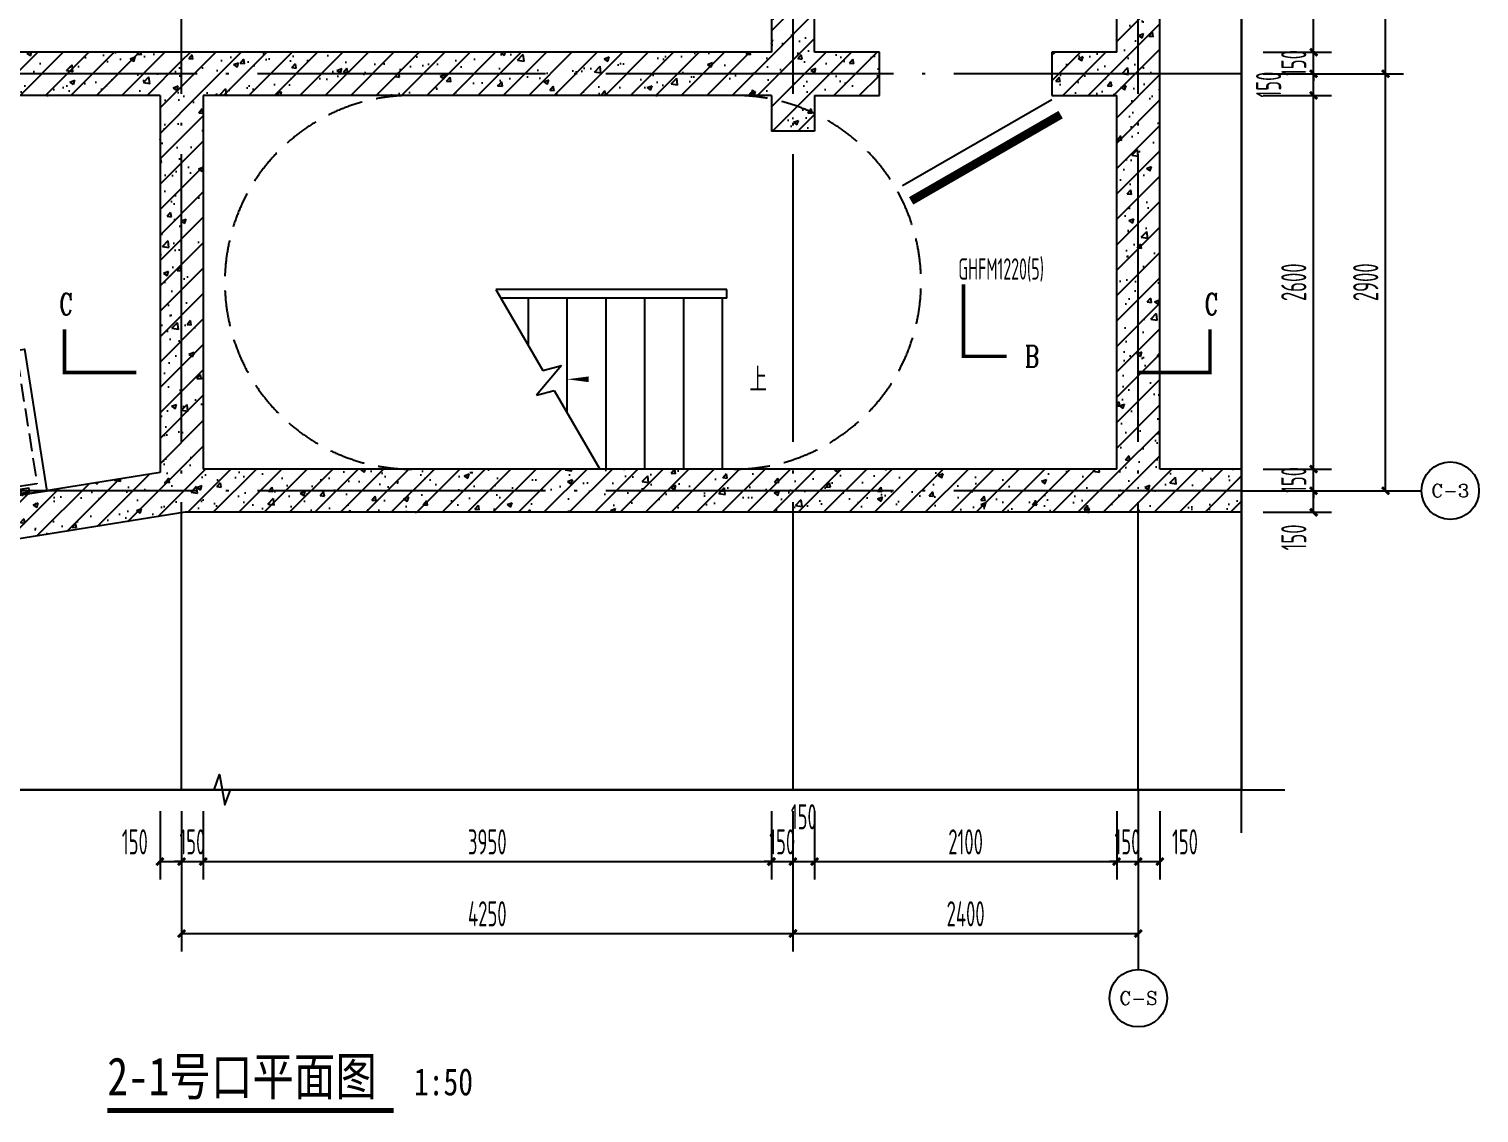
# Model space of a CAD drawing. Extents: x -473190 to 2138458, y -81875 to 2633646.
# Drawn here: x 1316149 to 1326229, y -9529 to -1988 of the extents above; entities that cross this region are included whole.
import ezdxf
from ezdxf.enums import TextEntityAlignment as Align

# ---------------------------------------------------------------- set-up
doc = ezdxf.new("R2010")
doc.units = 0
doc.header["$LTSCALE"] = 1000
for name, pattern in [('__DASH', [0.35, 0.25, -0.1]), ('DASH', [0.35, 0.25, -0.1]), ('DOTE', [2.42, 2, -0.2, 0.02, -0.2])]:
    doc.linetypes.add(name, pattern=pattern)
for name, color, linetype in [('A-DIM_SYMB', 3, 'Continuous'), ('A-PUB_TEXT', 7, 'Continuous'), ('A-STAIR', 3, 'Continuous'), ('AXIS', 3, 'Continuous'), ('AXIS_TEXT', 7, 'Continuous'), ('DIM_SYMB', 3, 'Continuous'), ('DOTE', 1, 'DOTE'), ('PUB_DIM', 3, 'Continuous'), ('PUB_HATCH', 8, 'Continuous'), ('PUB_TEXT', 7, 'Continuous'), ('RF-JSK', 9, 'Continuous'), ('RF-M', 4, 'Continuous'), ('RF-MBH', 11, 'Continuous'), ('RF-QT', 30, 'Continuous'), ('STAIR', 2, 'Continuous')]:
    doc.layers.add(name, color=color, linetype=linetype)
doc.styles.add('_TCH_AXIS', font='COMPLEX', dxfattribs={"bigfont": 'GBCBIG'})
doc.styles.add('_TCH_DIM', font='SIMPLEX', dxfattribs={"bigfont": 'GBCBIG'})
doc.styles.add('_TCH_DIM_T3', font='tssdeng.shx', dxfattribs={"width": 0.564706, "bigfont": '@@@tssdchn.shx'})
doc.styles.add('_TCH_LABEL', font='COMPLEX', dxfattribs={"bigfont": 'GBCBIG'})
doc.styles.add('_TCH_WINDOW', font='tssdeng.shx', dxfattribs={"width": 0.8, "height": 3.5, "bigfont": 'tssdchn.shx'})
doc.styles.add('COMPLEX', font='COMPLEX.shx', dxfattribs={"width": 0.65})
doc.styles.add('TYDG_01', font='', dxfattribs={"width": 0.8})
doc.styles.get('TYDG_01').set_extended_font_data('SimSun')
doc.dimstyles.new('_TCH_ARCH&&50', dxfattribs={"dimtxt": 175, "dimasz": 50, "dimexe": 125, "dimexo": 150, "dimgap": 50, "dimtad": 1, "dimdec": 0, "dimzin": 0, "dimdsep": 46, "dimtxsty": '_TCH_DIM_T3', "dimblk": 'ARCHTICK', "dimcen": 0.09, "dimclrt": 7, "dimazin": 2, "dimtfac": 1, "dimtdec": 0, "dimtix": 1, "dimtmove": 2, "dimatfit": 3, "dimfxl": 0, "dimtolj": 1, "dimtzin": 0, "dimarcsym": 0})
pattern_1 = [(45, (-477544.96, -71625.69), (-88.388348, 88.388348), []), (50, (-477544.96, -71625.7), (358.63009, -31.376067), [37.5, -412.5]), (355, (-477544.96, -71625.7), (-69.37567, 376.09607), [30, -330]), (100.4514, (-477515.08, -71628.3), (289.25469, 344.71977), [31.870095, -350.571056]), (46.1842, (-477544.96, -71525.7), (533.62052, -82.75951), [56.25, -618.75]), (96.6356, (-477500.5, -71532.6), (467.33135, 487.05894), [47.80514, -525.8565]), (351.1842, (-477544.96, -71525.7), (467.33097, 487.0593), [45, -495]), (21, (-477494.96, -71550.7), (298.453526, -201.309445), [37.5, -412.5]), (326, (-477494.96, -71550.7), (121.657666, 362.57502), [30, -330]), (71.4514, (-477470.1, -71567.47), (420.111314, 161.26525), [31.870095, -350.571056]), (37.5, (-477544.96, -71625.69), (6.079928, 166.446927), [0, -326, 0, -335, 0, -331.25]), (7.5, (-477544.96, -71625.69), (131.534769, 197.205856), [0, -191, 0, -318.5, 0, -126.25]), (327.5, (-477656.46, -71625.69), (266.911218, -11.277436), [0, -125, 0, -390, 0, -517.5]), (317.5, (-477706.46, -71625.7), (291.593085, 50.05249), [0, -162.5, 0, -259, 0, -367.5])]

# ---------------------------------------------------------------- blocks, each defined once
blk = doc.blocks.new('RFJSK1')
at = {"layer": 'RF-JSK'}
for p, q in [((220418, 104411), (220418, 104351)), ((221398, 104411), (221398, 104351)), ((220418, 104111), (220418, 104051)), ((221398, 104111), (221398, 104051)), ((220418, 103811), (220418, 103751)), ((221398, 103811), (221398, 103751)), ((220418, 103511), (220418, 103451)), ((221398, 103511), (221398, 103451))]:
    blk.add_line(p, q, dxfattribs=at)
for points in [[(220408, 104531), (221408, 104531), (221408, 103331), (220408, 103331), (220408, 104531)], [(220408, 104411), (220408, 104531), (221408, 104531), (221408, 104411)], [(220408, 104411), (220448, 104411), (220448, 104351), (220408, 104351)], [(221408, 104351), (221408, 104231), (220408, 104231), (220408, 104351)], [(221408, 104411), (221368, 104411), (221368, 104351), (221408, 104351)], [(220408, 104111), (220408, 104231), (221408, 104231), (221408, 104111)], [(220408, 104111), (220448, 104111), (220448, 104051), (220408, 104051)], [(221408, 104051), (221408, 103931), (220408, 103931), (220408, 104051)], [(221408, 104111), (221368, 104111), (221368, 104051), (221408, 104051)], [(220408, 103811), (220408, 103931), (221408, 103931), (221408, 103811)], [(220408, 103811), (220448, 103811), (220448, 103751), (220408, 103751)], [(221408, 103751), (221408, 103631), (220408, 103631), (220408, 103751)], [(221408, 103811), (221368, 103811), (221368, 103751), (221408, 103751)], [(220408, 103511), (220408, 103631), (221408, 103631), (221408, 103511)], [(220408, 103511), (220448, 103511), (220448, 103451), (220408, 103451)], [(221408, 103451), (221408, 103331), (220408, 103331), (220408, 103451)], [(221408, 103511), (221368, 103511), (221368, 103451), (221408, 103451)]]:
    blk.add_lwpolyline(points, dxfattribs=at)
at = {"layer": 'RF-JSK', "linetype": '__DASH', "ltscale": 0.5}
blk.add_lwpolyline([(220468, 104471), (221348, 104471), (221348, 103391), (220468, 103391)], close=True, dxfattribs=at)
at = {"layer": 'RF-JSK', "color": 110, "style": 'TYDG_01', "width": 0.8}
blk.add_text('K1', height=339.9, dxfattribs=at).set_placement((220727, 103744))
blk = doc.blocks.new('_ArchTick')
at = {"color": 0, "linetype": 'ByBlock', "const_width": 0.4}
blk.add_lwpolyline([(-0.5, -0.5), (0.5, 0.5)], dxfattribs=at)
blk = doc.blocks.new('*D2284')
at = {"layer": 'Defpoints', "color": 0, "transparency": 16777216}
for p in [(1324579, -5200), (1325079, -5200), (1324579, -5350)]:
    blk.add_point(p, dxfattribs=at)
at = {"layer": 'PUB_DIM', "color": 0, "lineweight": -2, "transparency": 16777216}
for p, q in [((1324729, -5200), (1325204, -5200)), ((1325079, -5350), (1325079, -5200)), ((1324729, -5350), (1325204, -5350))]:
    blk.add_line(p, q, dxfattribs=at)
at = {"layer": 'PUB_DIM', "color": 0, "lineweight": -2, "transparency": 16777216, "xscale": 50, "yscale": 50, "zscale": 50}
for p, rotation in [((1325079, -5200), 90), ((1325079, -5350), 270)]:
    blk.add_blockref('_ArchTick', p, dxfattribs=dict(at, rotation=rotation))
at = {"layer": 'PUB_DIM', "color": 7, "transparency": 16777216, "insert": (1324941, -5525), "char_height": 175, "attachment_point": 5, "rotation": 90, "style": '_TCH_DIM_T3'}
blk.add_mtext('\\A1;150', dxfattribs=at)
blk = doc.blocks.new('*D2285')
at = {"layer": 'Defpoints', "color": 0, "transparency": 16777216}
for p in [(1324579, -5050), (1325079, -5050), (1324579, -5200)]:
    blk.add_point(p, dxfattribs=at)
at = {"layer": 'PUB_DIM', "color": 0, "lineweight": -2, "transparency": 16777216}
for p, q in [((1325079, -5050), (1325079, -5000)), ((1324729, -5050), (1325204, -5050)), ((1325079, -5200), (1325079, -5050)), ((1324729, -5200), (1325204, -5200)), ((1325079, -5200), (1325079, -5250))]:
    blk.add_line(p, q, dxfattribs=at)
at = {"layer": 'PUB_DIM', "color": 0, "lineweight": -2, "transparency": 16777216, "xscale": 50, "yscale": 50, "zscale": 50}
for p, rotation in [((1325079, -5050), 270), ((1325079, -5200), 90)]:
    blk.add_blockref('_ArchTick', p, dxfattribs=dict(at, rotation=rotation))
at = {"layer": 'PUB_DIM', "color": 7, "transparency": 16777216, "insert": (1324941, -5125), "char_height": 175, "attachment_point": 5, "rotation": 90, "style": '_TCH_DIM_T3'}
blk.add_mtext('\\A1;150', dxfattribs=at)
blk = doc.blocks.new('*D2286')
at = {"layer": 'Defpoints', "color": 0, "transparency": 16777216}
for p in [(1324579, -2450), (1325079, -2450), (1324579, -5050)]:
    blk.add_point(p, dxfattribs=at)
at = {"layer": 'PUB_DIM', "color": 0, "lineweight": -2, "transparency": 16777216}
for p, q in [((1324729, -2450), (1325204, -2450)), ((1325079, -5050), (1325079, -2450)), ((1324729, -5050), (1325204, -5050))]:
    blk.add_line(p, q, dxfattribs=at)
at = {"layer": 'PUB_DIM', "color": 0, "lineweight": -2, "transparency": 16777216, "xscale": 50, "yscale": 50, "zscale": 50}
for p, rotation in [((1325079, -2450), 90), ((1325079, -5050), 270)]:
    blk.add_blockref('_ArchTick', p, dxfattribs=dict(at, rotation=rotation))
at = {"layer": 'PUB_DIM', "color": 7, "transparency": 16777216, "insert": (1324941, -3750), "char_height": 175, "attachment_point": 5, "rotation": 90, "style": '_TCH_DIM_T3'}
blk.add_mtext('\\A1;2600', dxfattribs=at)
blk = doc.blocks.new('*D2287')
at = {"layer": 'Defpoints', "color": 0, "transparency": 16777216}
for p in [(1324579, -2300), (1325079, -2300), (1324579, -2450)]:
    blk.add_point(p, dxfattribs=at)
at = {"layer": 'PUB_DIM', "color": 0, "lineweight": -2, "transparency": 16777216}
for p, q in [((1324729, -2300), (1325204, -2300)), ((1325079, -2450), (1325079, -2300)), ((1324729, -2450), (1325204, -2450))]:
    blk.add_line(p, q, dxfattribs=at)
at = {"layer": 'PUB_DIM', "color": 0, "lineweight": -2, "transparency": 16777216, "xscale": 50, "yscale": 50, "zscale": 50}
for p, rotation in [((1325079, -2300), 90), ((1325079, -2450), 270)]:
    blk.add_blockref('_ArchTick', p, dxfattribs=dict(at, rotation=rotation))
at = {"layer": 'PUB_DIM', "color": 7, "transparency": 16777216, "insert": (1324766, -2375), "char_height": 175, "attachment_point": 5, "rotation": 90, "style": '_TCH_DIM_T3'}
blk.add_mtext('\\A1;150', dxfattribs=at)
blk = doc.blocks.new('*D2288')
at = {"layer": 'Defpoints', "color": 0, "transparency": 16777216}
for p in [(1324579, -2150), (1325079, -2150), (1324579, -2300)]:
    blk.add_point(p, dxfattribs=at)
at = {"layer": 'PUB_DIM', "color": 0, "lineweight": -2, "transparency": 16777216}
for p, q in [((1325079, -2150), (1325079, -2100)), ((1324729, -2150), (1325204, -2150)), ((1325079, -2300), (1325079, -2150)), ((1324729, -2300), (1325204, -2300)), ((1325079, -2300), (1325079, -2350))]:
    blk.add_line(p, q, dxfattribs=at)
at = {"layer": 'PUB_DIM', "color": 0, "lineweight": -2, "transparency": 16777216, "xscale": 50, "yscale": 50, "zscale": 50}
for p, rotation in [((1325079, -2150), 270), ((1325079, -2300), 90)]:
    blk.add_blockref('_ArchTick', p, dxfattribs=dict(at, rotation=rotation))
at = {"layer": 'PUB_DIM', "color": 7, "transparency": 16777216, "insert": (1324941, -2225), "char_height": 175, "attachment_point": 5, "rotation": 90, "style": '_TCH_DIM_T3'}
blk.add_mtext('\\A1;150', dxfattribs=at)
blk = doc.blocks.new('*D2289')
at = {"layer": 'Defpoints', "color": 0, "transparency": 16777216}
for p in [(1324579, -1135), (1325079, -1135), (1324579, -2150)]:
    blk.add_point(p, dxfattribs=at)
at = {"layer": 'PUB_DIM', "color": 0, "lineweight": -2, "transparency": 16777216}
for p, q in [((1324729, -1135), (1325204, -1135)), ((1325079, -2150), (1325079, -1135)), ((1324729, -2150), (1325204, -2150))]:
    blk.add_line(p, q, dxfattribs=at)
at = {"layer": 'PUB_DIM', "color": 0, "lineweight": -2, "transparency": 16777216, "xscale": 50, "yscale": 50, "zscale": 50}
for p, rotation in [((1325079, -1135), 90), ((1325079, -2150), 270)]:
    blk.add_blockref('_ArchTick', p, dxfattribs=dict(at, rotation=rotation))
at = {"layer": 'PUB_DIM', "color": 7, "transparency": 16777216, "insert": (1324941, -1642), "char_height": 175, "attachment_point": 5, "rotation": 90, "style": '_TCH_DIM_T3'}
blk.add_mtext('\\A1;1015', dxfattribs=at)
blk = doc.blocks.new('*D2298')
at = {"layer": 'Defpoints', "color": 0, "transparency": 16777216}
for p in [(1317060, -7280), (1317210, -7280), (1317210, -7780)]:
    blk.add_point(p, dxfattribs=at)
at = {"layer": 'PUB_DIM', "color": 0, "lineweight": -2, "transparency": 16777216}
for p, q in [((1317060, -7430), (1317060, -7905)), ((1317210, -7430), (1317210, -7905)), ((1317060, -7780), (1317210, -7780))]:
    blk.add_line(p, q, dxfattribs=at)
at = {"layer": 'PUB_DIM', "color": 0, "lineweight": -2, "transparency": 16777216, "xscale": 50, "yscale": 50, "zscale": 50, "rotation": 180}
blk.add_blockref('_ArchTick', (1317060, -7780), dxfattribs=at)
at = {"layer": 'PUB_DIM', "color": 0, "lineweight": -2, "transparency": 16777216, "xscale": 50, "yscale": 50, "zscale": 50}
blk.add_blockref('_ArchTick', (1317210, -7780), dxfattribs=at)
at = {"layer": 'PUB_DIM', "color": 7, "transparency": 16777216, "insert": (1316885, -7643), "char_height": 175, "attachment_point": 5, "style": '_TCH_DIM_T3'}
blk.add_mtext('\\A1;150', dxfattribs=at)
blk = doc.blocks.new('*D2299')
at = {"layer": 'Defpoints', "color": 0, "transparency": 16777216}
for p in [(1317210, -7280), (1317360, -7280), (1317360, -7780)]:
    blk.add_point(p, dxfattribs=at)
at = {"layer": 'PUB_DIM', "color": 0, "lineweight": -2, "transparency": 16777216}
for p, q in [((1317210, -7430), (1317210, -7905)), ((1317360, -7430), (1317360, -7905)), ((1317210, -7780), (1317160, -7780)), ((1317210, -7780), (1317360, -7780)), ((1317360, -7780), (1317410, -7780))]:
    blk.add_line(p, q, dxfattribs=at)
at = {"layer": 'PUB_DIM', "color": 0, "lineweight": -2, "transparency": 16777216, "xscale": 50, "yscale": 50, "zscale": 50}
blk.add_blockref('_ArchTick', (1317210, -7780), dxfattribs=at)
at = {"layer": 'PUB_DIM', "color": 0, "lineweight": -2, "transparency": 16777216, "xscale": 50, "yscale": 50, "zscale": 50, "rotation": 180}
blk.add_blockref('_ArchTick', (1317360, -7780), dxfattribs=at)
at = {"layer": 'PUB_DIM', "color": 7, "transparency": 16777216, "insert": (1317285, -7643), "char_height": 175, "attachment_point": 5, "style": '_TCH_DIM_T3'}
blk.add_mtext('\\A1;150', dxfattribs=at)
blk = doc.blocks.new('*D2300')
at = {"layer": 'Defpoints', "color": 0, "transparency": 16777216}
for p in [(1317360, -7280), (1321310, -7280), (1321310, -7780)]:
    blk.add_point(p, dxfattribs=at)
at = {"layer": 'PUB_DIM', "color": 0, "lineweight": -2, "transparency": 16777216}
for p, q in [((1317360, -7430), (1317360, -7905)), ((1321310, -7430), (1321310, -7905)), ((1317360, -7780), (1321310, -7780))]:
    blk.add_line(p, q, dxfattribs=at)
at = {"layer": 'PUB_DIM', "color": 0, "lineweight": -2, "transparency": 16777216, "xscale": 50, "yscale": 50, "zscale": 50, "rotation": 180}
blk.add_blockref('_ArchTick', (1317360, -7780), dxfattribs=at)
at = {"layer": 'PUB_DIM', "color": 0, "lineweight": -2, "transparency": 16777216, "xscale": 50, "yscale": 50, "zscale": 50}
blk.add_blockref('_ArchTick', (1321310, -7780), dxfattribs=at)
at = {"layer": 'PUB_DIM', "color": 7, "transparency": 16777216, "insert": (1319335, -7643), "char_height": 175, "attachment_point": 5, "style": '_TCH_DIM_T3'}
blk.add_mtext('\\A1;3950', dxfattribs=at)
blk = doc.blocks.new('*D2301')
at = {"layer": 'Defpoints', "color": 0, "transparency": 16777216}
for p in [(1321310, -7280), (1321460, -7280), (1321460, -7780)]:
    blk.add_point(p, dxfattribs=at)
at = {"layer": 'PUB_DIM', "color": 0, "lineweight": -2, "transparency": 16777216}
for p, q in [((1321310, -7430), (1321310, -7905)), ((1321460, -7430), (1321460, -7905)), ((1321310, -7780), (1321260, -7780)), ((1321310, -7780), (1321460, -7780)), ((1321460, -7780), (1321510, -7780))]:
    blk.add_line(p, q, dxfattribs=at)
at = {"layer": 'PUB_DIM', "color": 0, "lineweight": -2, "transparency": 16777216, "xscale": 50, "yscale": 50, "zscale": 50}
blk.add_blockref('_ArchTick', (1321310, -7780), dxfattribs=at)
at = {"layer": 'PUB_DIM', "color": 0, "lineweight": -2, "transparency": 16777216, "xscale": 50, "yscale": 50, "zscale": 50, "rotation": 180}
blk.add_blockref('_ArchTick', (1321460, -7780), dxfattribs=at)
at = {"layer": 'PUB_DIM', "color": 7, "transparency": 16777216, "insert": (1321385, -7643), "char_height": 175, "attachment_point": 5, "style": '_TCH_DIM_T3'}
blk.add_mtext('\\A1;150', dxfattribs=at)
blk = doc.blocks.new('*D2302')
at = {"layer": 'Defpoints', "color": 0, "transparency": 16777216}
for p in [(1321460, -7280), (1321610, -7280), (1321610, -7780)]:
    blk.add_point(p, dxfattribs=at)
at = {"layer": 'PUB_DIM', "color": 0, "lineweight": -2, "transparency": 16777216}
for p, q in [((1321460, -7430), (1321460, -7905)), ((1321610, -7430), (1321610, -7905)), ((1321460, -7780), (1321610, -7780))]:
    blk.add_line(p, q, dxfattribs=at)
at = {"layer": 'PUB_DIM', "color": 0, "lineweight": -2, "transparency": 16777216, "xscale": 50, "yscale": 50, "zscale": 50, "rotation": 180}
blk.add_blockref('_ArchTick', (1321460, -7780), dxfattribs=at)
at = {"layer": 'PUB_DIM', "color": 0, "lineweight": -2, "transparency": 16777216, "xscale": 50, "yscale": 50, "zscale": 50}
blk.add_blockref('_ArchTick', (1321610, -7780), dxfattribs=at)
at = {"layer": 'PUB_DIM', "color": 7, "transparency": 16777216, "insert": (1321535, -7468), "char_height": 175, "attachment_point": 5, "style": '_TCH_DIM_T3'}
blk.add_mtext('\\A1;150', dxfattribs=at)
blk = doc.blocks.new('*D2303')
at = {"layer": 'Defpoints', "color": 0, "transparency": 16777216}
for p in [(1321610, -7280), (1323710, -7280), (1323710, -7780)]:
    blk.add_point(p, dxfattribs=at)
at = {"layer": 'PUB_DIM', "color": 0, "lineweight": -2, "transparency": 16777216}
for p, q in [((1321610, -7430), (1321610, -7905)), ((1323710, -7430), (1323710, -7905)), ((1321610, -7780), (1323710, -7780))]:
    blk.add_line(p, q, dxfattribs=at)
at = {"layer": 'PUB_DIM', "color": 0, "lineweight": -2, "transparency": 16777216, "xscale": 50, "yscale": 50, "zscale": 50, "rotation": 180}
blk.add_blockref('_ArchTick', (1321610, -7780), dxfattribs=at)
at = {"layer": 'PUB_DIM', "color": 0, "lineweight": -2, "transparency": 16777216, "xscale": 50, "yscale": 50, "zscale": 50}
blk.add_blockref('_ArchTick', (1323710, -7780), dxfattribs=at)
at = {"layer": 'PUB_DIM', "color": 7, "transparency": 16777216, "insert": (1322660, -7643), "char_height": 175, "attachment_point": 5, "style": '_TCH_DIM_T3'}
blk.add_mtext('\\A1;2100', dxfattribs=at)
blk = doc.blocks.new('*D2304')
at = {"layer": 'Defpoints', "color": 0, "transparency": 16777216}
for p in [(1323710, -7280), (1323860, -7280), (1323860, -7780)]:
    blk.add_point(p, dxfattribs=at)
at = {"layer": 'PUB_DIM', "color": 0, "lineweight": -2, "transparency": 16777216}
for p, q in [((1323710, -7430), (1323710, -7905)), ((1323860, -7430), (1323860, -7905)), ((1323710, -7780), (1323660, -7780)), ((1323710, -7780), (1323860, -7780)), ((1323860, -7780), (1323910, -7780))]:
    blk.add_line(p, q, dxfattribs=at)
at = {"layer": 'PUB_DIM', "color": 0, "lineweight": -2, "transparency": 16777216, "xscale": 50, "yscale": 50, "zscale": 50}
blk.add_blockref('_ArchTick', (1323710, -7780), dxfattribs=at)
at = {"layer": 'PUB_DIM', "color": 0, "lineweight": -2, "transparency": 16777216, "xscale": 50, "yscale": 50, "zscale": 50, "rotation": 180}
blk.add_blockref('_ArchTick', (1323860, -7780), dxfattribs=at)
at = {"layer": 'PUB_DIM', "color": 7, "transparency": 16777216, "insert": (1323785, -7643), "char_height": 175, "attachment_point": 5, "style": '_TCH_DIM_T3'}
blk.add_mtext('\\A1;150', dxfattribs=at)
blk = doc.blocks.new('*D2305')
at = {"layer": 'Defpoints', "color": 0, "transparency": 16777216}
for p in [(1323860, -7280), (1324010, -7280), (1324010, -7780)]:
    blk.add_point(p, dxfattribs=at)
at = {"layer": 'PUB_DIM', "color": 0, "lineweight": -2, "transparency": 16777216}
for p, q in [((1323860, -7430), (1323860, -7905)), ((1324010, -7430), (1324010, -7905)), ((1323860, -7780), (1324010, -7780))]:
    blk.add_line(p, q, dxfattribs=at)
at = {"layer": 'PUB_DIM', "color": 0, "lineweight": -2, "transparency": 16777216, "xscale": 50, "yscale": 50, "zscale": 50, "rotation": 180}
blk.add_blockref('_ArchTick', (1323860, -7780), dxfattribs=at)
at = {"layer": 'PUB_DIM', "color": 0, "lineweight": -2, "transparency": 16777216, "xscale": 50, "yscale": 50, "zscale": 50}
blk.add_blockref('_ArchTick', (1324010, -7780), dxfattribs=at)
at = {"layer": 'PUB_DIM', "color": 7, "transparency": 16777216, "insert": (1324185, -7643), "char_height": 175, "attachment_point": 5, "style": '_TCH_DIM_T3'}
blk.add_mtext('\\A1;150', dxfattribs=at)
blk = doc.blocks.new('*D2324')
at = {"layer": 'Defpoints', "color": 0, "transparency": 16777216}
for p in [(1324579, -2300), (1325579, -2300), (1324579, -5200)]:
    blk.add_point(p, dxfattribs=at)
at = {"layer": 'PUB_DIM', "color": 0, "lineweight": -2, "transparency": 16777216}
for p, q in [((1324729, -2300), (1325704, -2300)), ((1325579, -5200), (1325579, -2300)), ((1324729, -5200), (1325704, -5200))]:
    blk.add_line(p, q, dxfattribs=at)
at = {"layer": 'PUB_DIM', "color": 0, "lineweight": -2, "transparency": 16777216, "xscale": 50, "yscale": 50, "zscale": 50}
for p, rotation in [((1325579, -2300), 90), ((1325579, -5200), 270)]:
    blk.add_blockref('_ArchTick', p, dxfattribs=dict(at, rotation=rotation))
at = {"layer": 'PUB_DIM', "color": 7, "transparency": 16777216, "insert": (1325441, -3750), "char_height": 175, "attachment_point": 5, "rotation": 90, "style": '_TCH_DIM_T3'}
blk.add_mtext('\\A1;2900', dxfattribs=at)
blk = doc.blocks.new('*D2325')
at = {"layer": 'Defpoints', "color": 0, "transparency": 16777216}
for p in [(1324579, -985), (1325579, -985), (1324579, -2300)]:
    blk.add_point(p, dxfattribs=at)
at = {"layer": 'PUB_DIM', "color": 0, "lineweight": -2, "transparency": 16777216}
for p, q in [((1324729, -985), (1325704, -985)), ((1325579, -2300), (1325579, -985)), ((1324729, -2300), (1325704, -2300))]:
    blk.add_line(p, q, dxfattribs=at)
at = {"layer": 'PUB_DIM', "color": 0, "lineweight": -2, "transparency": 16777216, "xscale": 50, "yscale": 50, "zscale": 50}
for p, rotation in [((1325579, -985), 90), ((1325579, -2300), 270)]:
    blk.add_blockref('_ArchTick', p, dxfattribs=dict(at, rotation=rotation))
at = {"layer": 'PUB_DIM', "color": 7, "transparency": 16777216, "insert": (1325441, -1642), "char_height": 175, "attachment_point": 5, "rotation": 90, "style": '_TCH_DIM_T3'}
blk.add_mtext('\\A1;1315', dxfattribs=at)
blk = doc.blocks.new('*D2351')
at = {"layer": 'Defpoints', "color": 0, "transparency": 16777216}
for p in [(1317210, -7280), (1321460, -7280), (1321460, -8280)]:
    blk.add_point(p, dxfattribs=at)
at = {"layer": 'PUB_DIM', "color": 0, "lineweight": -2, "transparency": 16777216}
for p, q in [((1317210, -7430), (1317210, -8405)), ((1321460, -7430), (1321460, -8405)), ((1317210, -8280), (1321460, -8280))]:
    blk.add_line(p, q, dxfattribs=at)
at = {"layer": 'PUB_DIM', "color": 0, "lineweight": -2, "transparency": 16777216, "xscale": 50, "yscale": 50, "zscale": 50, "rotation": 180}
blk.add_blockref('_ArchTick', (1317210, -8280), dxfattribs=at)
at = {"layer": 'PUB_DIM', "color": 0, "lineweight": -2, "transparency": 16777216, "xscale": 50, "yscale": 50, "zscale": 50}
blk.add_blockref('_ArchTick', (1321460, -8280), dxfattribs=at)
at = {"layer": 'PUB_DIM', "color": 7, "transparency": 16777216, "insert": (1319335, -8143), "char_height": 175, "attachment_point": 5, "style": '_TCH_DIM_T3'}
blk.add_mtext('\\A1;4250', dxfattribs=at)
blk = doc.blocks.new('*D2352')
at = {"layer": 'Defpoints', "color": 0, "transparency": 16777216}
for p in [(1321460, -7280), (1323860, -7280), (1323860, -8280)]:
    blk.add_point(p, dxfattribs=at)
at = {"layer": 'PUB_DIM', "color": 0, "lineweight": -2, "transparency": 16777216}
for p, q in [((1321460, -7430), (1321460, -8405)), ((1323860, -7430), (1323860, -8405)), ((1321460, -8280), (1323860, -8280))]:
    blk.add_line(p, q, dxfattribs=at)
at = {"layer": 'PUB_DIM', "color": 0, "lineweight": -2, "transparency": 16777216, "xscale": 50, "yscale": 50, "zscale": 50, "rotation": 180}
blk.add_blockref('_ArchTick', (1321460, -8280), dxfattribs=at)
at = {"layer": 'PUB_DIM', "color": 0, "lineweight": -2, "transparency": 16777216, "xscale": 50, "yscale": 50, "zscale": 50}
blk.add_blockref('_ArchTick', (1323860, -8280), dxfattribs=at)
at = {"layer": 'PUB_DIM', "color": 7, "transparency": 16777216, "insert": (1322660, -8143), "char_height": 175, "attachment_point": 5, "style": '_TCH_DIM_T3'}
blk.add_mtext('\\A1;2400', dxfattribs=at)
blk = doc.blocks.new('$DorLib2D$00000191')
at = {"color": 0}
blk.add_line((-0.5, 0.15), (0.366, 0.65), dxfattribs=at)
at = {"color": 0, "const_width": 0.05}
blk.add_lwpolyline([(-0.55, 0.2366), (0.316, 0.7366)], dxfattribs=at)
blk = doc.blocks.new('_AXISO')
blk.add_circle((0, 0), 0.5)
at = {"layer": 'AXIS_TEXT', "style": 'COMPLEX', "width": 1.041667}
blk.add_attdef('A', text='', height=0.56, dxfattribs=at).set_placement((-0.25, -0.28), (0.25, -0.28), align=Align.FIT)

msp = doc.modelspace()

# ---------------------------------------------------------------- hatches: boundary and pattern name
at = {"layer": 'PUB_HATCH'}
h = msp.add_hatch(dxfattribs=at)
h.set_pattern_fill('钢筋混凝土', color=256, scale=50, style=0)
h.set_pattern_definition(pattern_1)
h.paths.add_polyline_path([(1323810.4, -2294.9), (1324010.4, -2284.6), (1324010.4, -1134.6), (1323910.4, -984.6), (1323710.4, -984.6), (1323710.4, -2150)])
h = msp.add_hatch(dxfattribs=at)
h.set_pattern_fill('钢筋混凝土', color=256, scale=50, style=0)
h.set_pattern_definition(pattern_1)
h.paths.add_polyline_path([(1321610.4, -2150), (1321610.4, -1737.5), (1321310.4, -1737.5), (1321310.4, -2150), (1321460.4, -2300)])
h = msp.add_hatch(dxfattribs=at)
h.set_pattern_fill('钢筋混凝土', color=256, scale=50, style=0)
h.set_pattern_definition(pattern_1)
h.paths.add_polyline_path([(1317210.4, -2350), (1317210.4, -2150), (1314420.5, -2150), (1314440.5, -2390), (1314597.6, -2450), (1317060.4, -2450)])
h = msp.add_hatch(dxfattribs=at)
h.set_pattern_fill('钢筋混凝土', color=256, scale=50, style=0)
h.set_pattern_definition(pattern_1)
h.paths.add_polyline_path([(1321460.4, -2300), (1321310.4, -2150), (1317210.4, -2150), (1317210.4, -2350), (1317360.4, -2450), (1321310.4, -2450)])
h = msp.add_hatch(dxfattribs=at)
h.set_pattern_fill('钢筋混凝土', color=256, scale=50, style=0)
h.set_pattern_definition(pattern_1)
h.paths.add_polyline_path([(1321610.4, -2450), (1322060.4, -2450), (1322060.4, -2150), (1321610.4, -2150), (1321460.4, -2300)])
h = msp.add_hatch(dxfattribs=at)
h.set_pattern_fill('钢筋混凝土', color=256, scale=50, style=0)
h.set_pattern_definition(pattern_1)
h.paths.add_polyline_path([(1323710.4, -2150), (1323260.4, -2150), (1323260.4, -2450), (1323710.4, -2450), (1323810.4, -2294.9)])
h = msp.add_hatch(dxfattribs=at)
h.set_pattern_fill('钢筋混凝土', color=256, scale=50, style=0)
h.set_pattern_definition(pattern_1)
h.paths.add_polyline_path([(1321460.4, -2300), (1321310.4, -2450), (1321310.4, -2700), (1321610.4, -2700), (1321610.4, -2450)])
h = msp.add_hatch(dxfattribs=at)
h.set_pattern_fill('钢筋混凝土', color=256, scale=50, style=0)
h.set_pattern_definition(pattern_1)
h.paths.add_polyline_path([(1323860.4, -5150), (1324010.4, -5050), (1324010.4, -2284.6), (1323810.4, -2294.9), (1323710.4, -2450), (1323710.4, -5050)])
h = msp.add_hatch(dxfattribs=at)
h.set_pattern_fill('钢筋混凝土', color=256, scale=50, style=0)
h.set_pattern_definition(pattern_1)
h.paths.add_polyline_path([(1317210.4, -2350), (1317060.4, -2450), (1317060.4, -5074), (1317218.3, -5158), (1317360.4, -5050), (1317360.4, -2450)])
h = msp.add_hatch(dxfattribs=at)
h.set_pattern_fill('钢筋混凝土', color=256, scale=50, style=0)
h.set_pattern_definition(pattern_1)
h.paths.add_polyline_path([(1317218.3, -5158), (1317060.4, -5074), (1315087.7, -5389.3), (1314949.1, -5472.2), (1314986.9, -5709.2), (1317234.2, -5350)])
h = msp.add_hatch(dxfattribs=at)
h.set_pattern_fill('钢筋混凝土', color=256, scale=50, style=0)
h.set_pattern_definition(pattern_1)
h.paths.add_polyline_path([(1323860.4, -5150), (1323710.4, -5050), (1317360.4, -5050), (1317218.3, -5158), (1317234.2, -5350), (1323860.4, -5350)])
h = msp.add_hatch(dxfattribs=at)
h.set_pattern_fill('钢筋混凝土', color=256, scale=50, style=0)
h.set_pattern_definition(pattern_1)
h.paths.add_polyline_path([(1324578.6, -5050), (1324010.4, -5050), (1323860.4, -5150), (1323860.4, -5350), (1324578.6, -5350)])

# ---------------------------------------------------------------- linework, layer by layer
for points in [[(1310406.5, 4344.9), (1324578.6, 4344.9), (1324578.6, -7280.1), (1310406.5, -7280.1), (1310406.5, 4344.9)], [(1310406.5, -7280.1), (1324578.6, -7280.1)]]:
    msp.add_lwpolyline(points)
at = {"layer": 'A-DIM_SYMB'}
msp.add_lwpolyline([(1321105.4, -4425, 0, 0, 0), (1319890.4, -4425, 0, 40, 0), (1320040.4, -4425, 0, 0, 0)], format="xyseb", dxfattribs=at)
at = {"layer": 'A-STAIR'}
for p, q in [((1320970.4, -3800), (1319394.5, -3800)), ((1319394.5, -3800), (1319720.5, -4364.5)), ((1321000.4, -3800), (1319394.5, -3800)), ((1321000.4, -3860), (1321000.4, -3800)), ((1321000.4, -3860), (1319429.2, -3860)), ((1319620.4, -4191.2), (1319620.4, -3860)), ((1319890.4, -4658.9), (1319890.4, -3860)), ((1320160.4, -5050), (1320160.4, -3860)), ((1320430.4, -5050), (1320430.4, -3860)), ((1320700.4, -5050), (1320700.4, -3860)), ((1320970.4, -5050), (1320970.4, -3860)), ((1319850.9, -4329.6), (1319678, -4535.6)), ((1319720.5, -4364.5), (1319850.9, -4329.6)), ((1319678, -4535.6), (1319800.3, -4502.8)), ((1319800.3, -4502.8), (1320116.2, -5050)), ((1320970.4, -5050), (1320116.2, -5050))]:
    msp.add_line(p, q, dxfattribs=at)
at = {"layer": 'AXIS'}
for p, q in [((1324578.6, -5200), (1325828.6, -5200)), ((1323860.4, -7280.1), (1323860.4, -8530.1))]:
    msp.add_line(p, q, dxfattribs=at)
at = {"layer": 'DIM_SYMB'}
for points in [[(1324578.6, -7580.1), (1324578.6, -1523.9), (1324473.6, -1485.7), (1324683.6, -1448.6), (1324578.6, -1411.4), (1324578.6, 4644.9)], [(1310106.5, -7280.1), (1317436.3, -7280.1), (1317474.6, -7175.1), (1317511.6, -7385.1), (1317548.8, -7280.1), (1324878.6, -7280.1)]]:
    msp.add_lwpolyline(points, dxfattribs=at)
at = {"layer": 'DIM_SYMB', "const_width": 25}
for points in [[(1322644.6, -3765.3), (1322644.6, -4265.3), (1322944.6, -4265.3)], [(1316396.2, -4078), (1316396.2, -4378), (1316896.2, -4378)], [(1323858.8, -4378), (1324358.8, -4378), (1324358.8, -4078)]]:
    msp.add_lwpolyline(points, dxfattribs=at)
at = {"layer": 'DIM_SYMB', "lineweight": -3, "const_width": 35}
msp.add_lwpolyline([(1316693.9, -9511.4), (1318684.9, -9511.4)], dxfattribs=at)
at = {"layer": 'DOTE'}
for p, q in [((1317210.4, -7280.1), (1317210.4, 4344.9)), ((1321460.4, -7280.1), (1321460.4, 4344.9)), ((1323860.4, -7280.1), (1323860.4, 4344.9)), ((1324578.6, -2300), (1310406.5, -2300)), ((1324578.6, -5200), (1310406.5, -5200))]:
    msp.add_line(p, q, dxfattribs=at)
at = {"layer": 'RF-QT'}
for p, q in [((1323710.4, -2150), (1323710.4, -984.6)), ((1324010.4, -2284.6), (1324010.4, -1134.6)), ((1321310.4, -1737.5), (1321310.4, -2150)), ((1321610.4, -2150), (1321610.4, -1737.5)), ((1317210.4, -2150), (1314420.5, -2150)), ((1321310.4, -2150), (1317210.4, -2150)), ((1322060.4, -2150), (1321610.4, -2150)), ((1322060.4, -2450), (1322060.4, -2150)), ((1323710.4, -2150), (1323260.4, -2150)), ((1323260.4, -2150), (1323260.4, -2450)), ((1324010.4, -5050), (1324010.4, -2284.6)), ((1317060.4, -2450), (1314597.6, -2450)), ((1317060.4, -2450), (1317060.4, -5074)), ((1317360.4, -2450), (1317360.4, -5050)), ((1321310.4, -2450), (1317360.4, -2450)), ((1321310.4, -2450), (1321310.4, -2700)), ((1321610.4, -2450), (1322060.4, -2450)), ((1321610.4, -2450), (1321610.4, -2700)), ((1323260.4, -2450), (1323710.4, -2450)), ((1323710.4, -5050), (1323710.4, -2450)), ((1321610.4, -2700), (1321310.4, -2700)), ((1317060.4, -5074), (1315087.7, -5389.3)), ((1323710.4, -5050), (1317360.4, -5050)), ((1324578.6, -5050), (1324010.4, -5050)), ((1324578.6, -5350), (1324578.6, -5050)), ((1317234.2, -5350), (1314986.9, -5709.2)), ((1323860.4, -5350), (1317234.2, -5350)), ((1324578.6, -5350), (1323860.4, -5350))]:
    msp.add_line(p, q, dxfattribs=at)
at = {"layer": 'STAIR', "color": 9, "linetype": 'DASH'}
for centre, start, end in [((1318810.4, -3750), 90, 270), ((1321050.4, -3750), 270, 90)]:
    msp.add_arc(centre, 1300, start, end, dxfattribs=at)

# ---------------------------------------------------------------- block references
at = {"layer": 'AXIS'}
ref = msp.add_blockref('_AXISO', (1326028.6, -5200), dxfattribs=dict(at, xscale=400, yscale=400, zscale=400))
ref.add_attrib('A', 'C-3', dxfattribs={"layer": 'AXIS_TEXT', "height": 91.14, "style": '_TCH_AXIS'}).set_placement((1325896.2, -5245.6), (1326161, -5245.6), align=Align.FIT)
ref = msp.add_blockref('_AXISO', (1323860.4, -8730.1), dxfattribs=dict(at, xscale=400, yscale=400, zscale=400))
ref.add_attrib('A', 'C-S', dxfattribs={"layer": 'AXIS_TEXT', "height": 91.14, "style": '_TCH_AXIS'}).set_placement((1323728, -8775.7), (1323992.8, -8775.7), align=Align.FIT)
at = {"layer": 'RF-JSK', "linetype": 'ByBlock', "rotation": 278.9627053002597}
msp.add_blockref('RFJSK1', (1178525.3, 197217.4), dxfattribs=at)
at = {"layer": 'RF-M'}
ref = msp.add_blockref('$DorLib2D$00000191', (1322660.4, -2300), dxfattribs=dict(at, xscale=1200, yscale=1200, zscale=300, rotation=179.9999999999097))
ref.add_attrib('A', 'GHFM1220(5)', (1322609, -3732), dxfattribs={"layer": 'RF-MBH', "height": 148.75, "rotation": 360, "style": '_TCH_WINDOW', "width": 0.564706})

# ---------------------------------------------------------------- texts
at = {"layer": 'A-PUB_TEXT', "style": '_TCH_DIM'}
msp.add_text('上', height=168.8, dxfattribs=at).set_placement((1321157.9, -4512.5))
at = {"layer": 'PUB_TEXT'}
for s, height, style, width, p in [('C', 148.8, '_TCH_LABEL', 0.705882, (1316358.7, -3977.4)), ('C', 148.8, '_TCH_LABEL', 0.705882, (1324321.3, -3977.4)), ('B', 148.8, '_TCH_LABEL', 0.705882, (1323071, -4339.7)), ('2-1号口平面图', 264.35, 'TYDG_01', 0.8, (1316693.9, -9406)), ('1:50', 188.82, 'TYDG_01', 0.8, (1318824.9, -9406))]:
    msp.add_text(s, height=height, dxfattribs=dict(at, style=style, width=width)).set_placement(p)

# ---------------------------------------------------------------- dimensions: what is measured, and where the dimension line sits
at = {"layer": 'PUB_DIM'}
for p1, p2, distance, picture, middle in [((1324578.6, -2300), (1324578.6, -984.6), -1000, '*D2325', (1325441.1, -1642.3)), ((1324578.6, -2150), (1324578.6, -1134.6), -500, '*D2289', (1324941.1, -1642.3)), ((1324578.6, -2300), (1324578.6, -2150), -500, '*D2288', (1324941.1, -2225)), ((1324578.6, -5200), (1324578.6, -2300), -1000, '*D2324', (1325441.1, -3750)), ((1324578.6, -5050), (1324578.6, -2450), -500, '*D2286', (1324941.1, -3750)), ((1324578.6, -5200), (1324578.6, -5050), -500, '*D2285', (1324941.1, -5125)), ((1317210.4, -7280.1), (1317360.4, -7280.1), -500, '*D2299', (1317285.4, -7642.6)), ((1317210.4, -7280.1), (1321460.4, -7280.1), -1000, '*D2351', (1319335.4, -8142.6)), ((1317360.4, -7280.1), (1321310.4, -7280.1), -500, '*D2300', (1319335.4, -7642.6)), ((1321310.4, -7280.1), (1321460.4, -7280.1), -500, '*D2301', (1321385.4, -7642.6)), ((1321460.4, -7280.1), (1323860.4, -7280.1), -1000, '*D2352', (1322660.4, -8142.6)), ((1321610.4, -7280.1), (1323710.4, -7280.1), -500, '*D2303', (1322660.4, -7642.6)), ((1323710.4, -7280.1), (1323860.4, -7280.1), -500, '*D2304', (1323785.4, -7642.6))]:
    dim = msp.add_aligned_dim(p1=p1, p2=p2, distance=distance, dimstyle='_TCH_ARCH&&50', dxfattribs=at)
    dim.commit()
    dim.dimension.update_dxf_attribs({"geometry": picture, "text_midpoint": middle})
for base, p1, p2, angle, picture, middle in [((1325078.6, -2300), (1324578.6, -2450), (1324578.6, -2300), 90, '*D2287', (1324766.1, -2375)), ((1325078.6, -5200), (1324578.6, -5350), (1324578.6, -5200), 90, '*D2284', (1324941.1, -5525)), ((1317210.4, -7780.1), (1317060.4, -7280.1), (1317210.4, -7280.1), 0, '*D2298', (1316885.4, -7642.6)), ((1321610.4, -7780.1), (1321460.4, -7280.1), (1321610.4, -7280.1), 0, '*D2302', (1321535.4, -7467.6)), ((1324010.4, -7780.1), (1323860.4, -7280.1), (1324010.4, -7280.1), 0, '*D2305', (1324185.4, -7642.6))]:
    dim = msp.add_linear_dim(base=base, p1=p1, p2=p2, angle=angle, dimstyle='_TCH_ARCH&&50', dxfattribs=at)
    dim.commit()
    dim.dimension.update_dxf_attribs({"geometry": picture, "text_midpoint": middle, "dimtype": 129})

doc.saveas('drawing.dxf')
